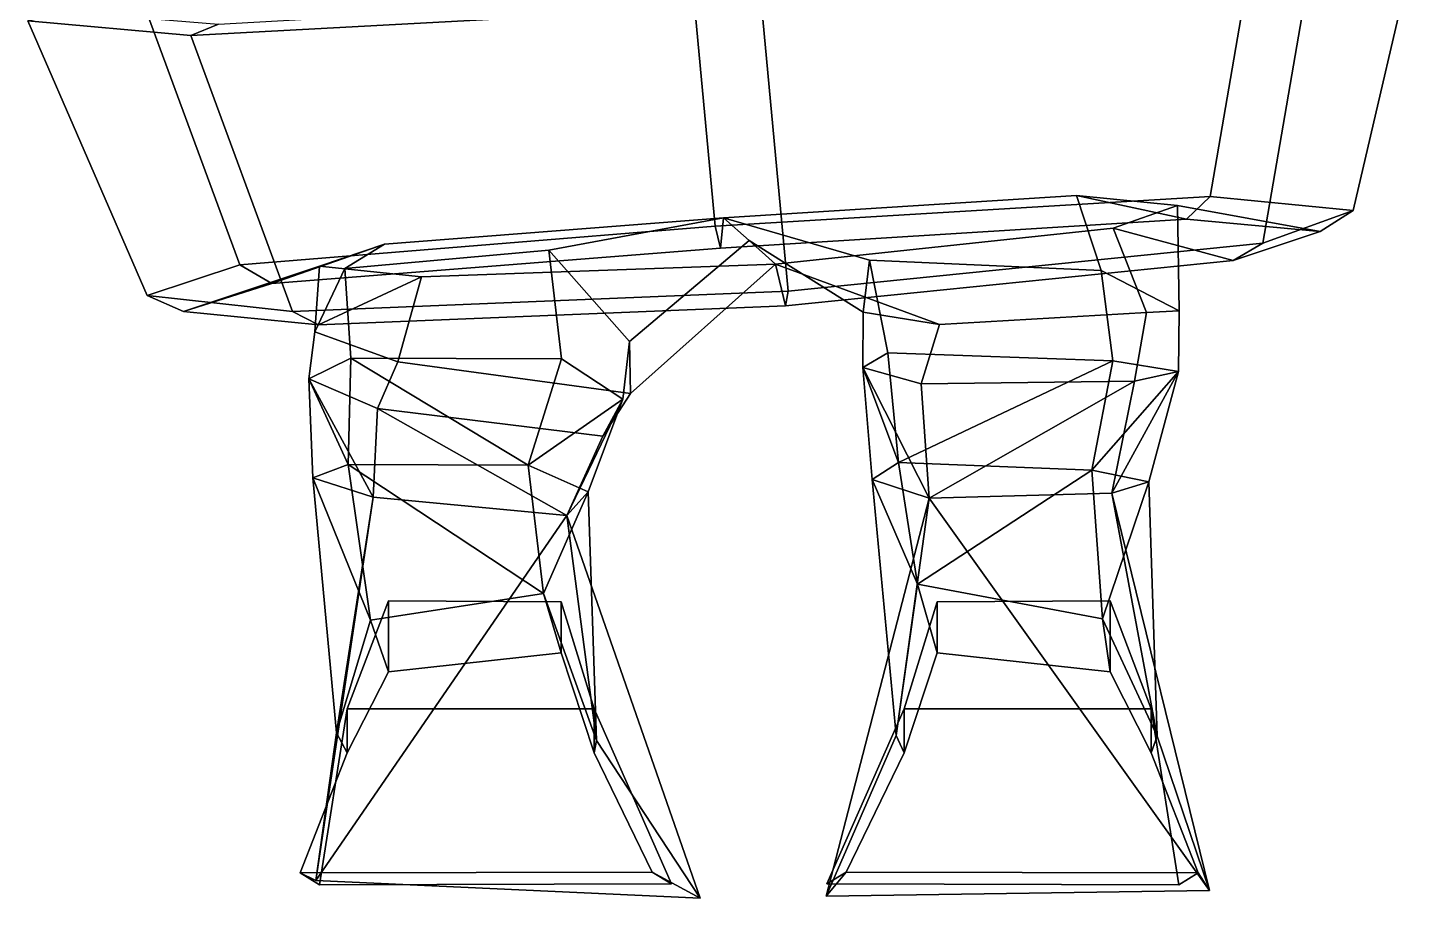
# Model space of a CAD drawing. Extents: x -140 to 160, y -156 to 341.
# Drawn here: x -139.6 to 126.2, y -155.6 to 10.6 of the extents above; entities that cross this region are included whole.
import ezdxf

# ---------------------------------------------------------------- set-up
doc = ezdxf.new("R2010")
doc.units = 0

msp = doc.modelspace()

# ---------------------------------------------------------------- linework, layer by layer
for points in [[(-8.404759, -27.284706, 114.622383), (86.064285, -21.582855, 84.545326), (95.493568, 33.114182, 87.748703), (-13.485783, 27.354385, 117.267876)], [(95.493568, 33.114182, 87.748703), (86.064285, -21.582855, 84.545326), (113.360176, -24.263962, 2.016589), (126.162361, 30.670746, 5.361292)], [(113.360176, -24.263962, 2.016589), (96.111938, -30.493324, -89.819901), (105.541222, 24.203705, -86.616524), (126.162361, 30.670746, 5.361292)], [(-8.404759, -27.284706, 114.622383), (-13.485783, 27.354385, 117.267876), (-118.538467, 18.032562, 78.780411), (-99.125351, -34.632111, 76.785583)], [(96.111938, -30.493324, -89.819901), (5.56148, -39.670258, -127.745285), (0.473674, 14.974701, -125.10038), (105.541222, 24.203705, -86.616524)], [(-118.538467, 18.032562, 78.780411), (-139.587372, 11.94487, -5.774052), (-116.801353, -40.482124, -7.627552), (-99.125351, -34.632111, 76.785583)], [(-108.490814, 9.122086, -95.584816), (-103.183479, 11.314529, -83.616875), (-0.782321, 17.167862, -109.4879), (0.473674, 14.974701, -125.10038)], [(-108.490814, 9.122086, -95.584816), (-139.587372, 11.94487, -5.774052), (-132.086441, 13.648895, -5.398657), (-103.183479, 11.314529, -83.616875)], [(-89.077698, -43.54258, -97.579643), (-108.490814, 9.122086, -95.584816), (0.473674, 14.974701, -125.10038), (5.56148, -39.670258, -127.745285)], [(-116.801353, -40.482124, -7.627552), (-139.587372, 11.94487, -5.774052), (-108.490814, 9.122086, -95.584816), (-89.077698, -43.54258, -97.579643)], [(-8.404759, -27.284706, 114.622383), (-7.362801, -31.487595, 102.134323), (81.584358, -25.927719, 75.748604), (86.064285, -21.582855, 84.545326)], [(-7.362801, -31.487595, 102.134323), (-6.785051, -25.69445, 81.350647), (60.566002, -21.403366, 59.749645), (81.584358, -25.927719, 75.748604)], [(-6.785051, -25.69445, 81.350647), (21.070778, -33.78521, 58.692974), (65.258186, -35.762238, 40.295582), (60.566002, -21.403366, 59.749645)], [(60.566002, -21.403366, 59.749645), (65.258186, -35.762238, 40.295582), (80.142494, -43.461334, 1.480216), (79.846092, -23.334183, 0.783356)], [(81.584358, -25.927719, 75.748604), (60.566002, -21.403366, 59.749645), (79.846092, -23.334183, 0.783356), (107.072632, -28.272636, 1.567811)], [(79.846092, -23.334183, 0.783356), (80.142494, -43.461334, 1.480216), (73.940193, -43.731247, -41.781376), (67.592087, -27.634247, -62.179775)], [(107.072632, -28.272636, 1.567811), (79.846092, -23.334183, 0.783356), (67.592087, -27.634247, -62.179775), (90.476089, -33.813095, -78.556908)], [(86.064285, -21.582855, 84.545326), (81.584358, -25.927719, 75.748604), (107.072632, -28.272636, 1.567811), (113.360176, -24.263962, 2.016589)], [(-7.362801, -31.487595, 102.134323), (-93.01812, -38.230957, 68.43248), (-71.48761, -30.708427, 54.216385), (-6.785051, -25.69445, 81.350647)], [(-6.785051, -25.69445, 81.350647), (-71.48761, -30.708427, 54.216385), (-79.097374, -35.348076, 32.269306), (-40.133419, -31.837418, 58.828342)], [(-1.920678, -30.008278, -3.064841), (-6.785051, -25.69445, 81.350647), (-40.133419, -31.837418, 58.828342), (-24.742994, -49.294312, -1.061999)], [(19.853779, -43.704025, -3.850334), (21.070778, -33.78521, 58.692974), (-6.785051, -25.69445, 81.350647), (-1.920678, -30.008278, -3.064841)], [(113.360176, -24.263962, 2.016589), (107.072632, -28.272636, 1.567811), (90.476089, -33.813095, -78.556908), (96.111938, -30.493324, -89.819901)], [(-8.404759, -27.284706, 114.622383), (-99.125351, -34.632111, 76.785583), (-93.01812, -38.230957, 68.43248), (-7.362801, -31.487595, 102.134323)], [(67.592087, -27.634247, -62.179775), (73.940193, -43.731247, -41.781376), (34.427715, -46.045212, -67.579269), (3.138628, -34.49498, -90.863152)], [(90.476089, -33.813095, -78.556908), (67.592087, -27.634247, -62.179775), (3.138628, -34.49498, -90.863152), (4.996703, -42.448265, -112.350342)], [(-93.01812, -38.230957, 68.43248), (-109.854973, -43.558289, -7.521807), (-83.895416, -34.872101, -6.077678), (-71.48761, -30.708427, 54.216385)], [(-71.48761, -30.708427, 54.216385), (-83.895416, -34.872101, -6.077678), (-84.793381, -47.442276, -7.837373), (-79.097374, -35.348076, 32.269306)], [(-37.699036, -52.574554, 25.168482), (-40.133419, -31.837418, 58.828342), (-79.097374, -35.348076, 32.269306), (-77.945702, -52.464699, 10.125454)], [(-37.699036, -52.574554, 25.168482), (-26.015537, -60.319542, 0.068452), (-24.742994, -49.294312, -1.061999), (-40.133419, -31.837418, 58.828342)], [(3.138628, -34.49498, -90.863152), (-1.920678, -30.008278, -3.064841), (-24.742994, -49.294312, -1.061999), (-24.587452, -59.244629, -66.062225)], [(19.853779, -43.704025, -3.850334), (-1.920678, -30.008278, -3.064841), (3.138628, -34.49498, -90.863152), (34.427715, -46.045212, -67.579269)], [(96.111938, -30.493324, -89.819901), (90.476089, -33.813095, -78.556908), (4.996703, -42.448265, -112.350342), (5.56148, -39.670258, -127.745285)], [(-84.126389, -46.116325, -85.873032), (4.996703, -42.448265, -112.350342), (3.138628, -34.49498, -90.863152), (-64.461525, -36.939308, -67.713036)], [(-64.461525, -36.939308, -67.713036), (3.138628, -34.49498, -90.863152), (-24.587452, -59.244629, -66.062225), (-68.992493, -53.162766, -48.909561)], [(24.531143, -51.444229, 21.61838), (21.070778, -33.78521, 58.692974), (19.853779, -43.704025, -3.850334), (19.78718, -54.230225, -5.731731)], [(24.531143, -51.444229, 21.61838), (67.495956, -53.002747, 16.307981), (65.258186, -35.762238, 40.295582), (21.070778, -33.78521, 58.692974)], [(-99.125351, -34.632111, 76.785583), (-116.801353, -40.482124, -7.627552), (-109.854973, -43.558289, -7.521807), (-93.01812, -38.230957, 68.43248)], [(-109.854973, -43.558289, -7.521807), (-84.126389, -46.116325, -85.873032), (-64.461525, -36.939308, -67.713036), (-83.895416, -34.872101, -6.077678)], [(-77.945702, -52.464699, 10.125454), (-79.097374, -35.348076, 32.269306), (-84.793381, -47.442276, -7.837373), (-85.978134, -56.43351, -8.122966)], [(-83.895416, -34.872101, -6.077678), (-64.461525, -36.939308, -67.713036), (-68.992493, -53.162766, -48.909561), (-84.793381, -47.442276, -7.837373)], [(67.495956, -53.002747, 16.307981), (80.069626, -54.989349, 0.299645), (80.142494, -43.461334, 1.480216), (65.258186, -35.762238, 40.295582)], [(-89.077698, -43.54258, -97.579643), (5.56148, -39.670258, -127.745285), (4.996703, -42.448265, -112.350342), (-84.126389, -46.116325, -85.873032)], [(-116.801353, -40.482124, -7.627552), (-89.077698, -43.54258, -97.579643), (-84.126389, -46.116325, -85.873032), (-109.854973, -43.558289, -7.521807)], [(19.78718, -54.230225, -5.731731), (19.853779, -43.704025, -3.850334), (34.427715, -46.045212, -67.579269), (30.926691, -57.338882, -32.650921)], [(71.653069, -56.834274, -18.967066), (30.926691, -57.338882, -32.650921), (34.427715, -46.045212, -67.579269), (73.940193, -43.731247, -41.781376)], [(80.069626, -54.989349, 0.299645), (71.653069, -56.834274, -18.967066), (73.940193, -43.731247, -41.781376), (80.142494, -43.461334, 1.480216)], [(-85.978134, -56.43351, -8.122966), (-84.793381, -47.442276, -7.837373), (-68.992493, -53.162766, -48.909561), (-72.831535, -62.076035, -24.628674)], [(-26.015537, -60.319542, 0.068452), (-29.831087, -67.361229, -28.299404), (-24.587452, -59.244629, -66.062225), (-24.742994, -49.294312, -1.061999)], [(-78.472496, -72.769958, 27.362059), (-77.945702, -52.464699, 10.125454), (-85.978134, -56.43351, -8.122966)], [(-44.059719, -72.925652, 40.824883), (-77.945702, -52.464699, 10.125454), (-78.472496, -72.769958, 27.362059)], [(-44.059719, -72.925652, 40.824883), (-37.699036, -52.574554, 25.168482), (-77.945702, -52.464699, 10.125454)], [(-44.059719, -72.925652, 40.824883), (-26.015537, -60.319542, 0.068452), (-37.699036, -52.574554, 25.168482)], [(26.572989, -72.407349, 34.938477), (24.531143, -51.444229, 21.61838), (19.78718, -54.230225, -5.731731)], [(26.572989, -72.407349, 34.938477), (67.495956, -53.002747, 16.307981), (24.531143, -51.444229, 21.61838)], [(26.572989, -72.407349, 34.938477), (63.471169, -73.877441, 29.826866), (67.495956, -53.002747, 16.307981)], [(63.471169, -73.877441, 29.826866), (80.069626, -54.989349, 0.299645), (67.495956, -53.002747, 16.307981)], [(-72.831535, -62.076035, -24.628674), (-68.992493, -53.162766, -48.909561), (-24.587452, -59.244629, -66.062225), (-29.831087, -67.361229, -28.299404)], [(26.572989, -72.407349, 34.938477), (19.78718, -54.230225, -5.731731), (21.56422, -75.655418, 9.826211)], [(32.455807, -79.172104, -14.757466), (19.78718, -54.230225, -5.731731), (30.926691, -57.338882, -32.650921)], [(21.56422, -75.655418, 9.826211), (19.78718, -54.230225, -5.731731), (32.455807, -79.172104, -14.757466)], [(63.471169, -73.877441, 29.826866), (74.374931, -76.076897, 15.1048), (80.069626, -54.989349, 0.299645)], [(67.294998, -78.274529, -2.475498), (71.653069, -56.834274, -18.967066), (80.069626, -54.989349, 0.299645)], [(74.374931, -76.076897, 15.1048), (67.294998, -78.274529, -2.475498), (80.069626, -54.989349, 0.299645)], [(-78.472496, -72.769958, 27.362059), (-85.978134, -56.43351, -8.122966), (-85.176819, -75.312515, 10.648005)], [(-85.176819, -75.312515, 10.648005), (-85.978134, -56.43351, -8.122966), (-73.70578, -78.979103, -4.661322)], [(-73.70578, -78.979103, -4.661322), (-85.978134, -56.43351, -8.122966), (-72.831535, -62.076035, -24.628674)], [(32.455807, -79.172104, -14.757466), (30.926691, -57.338882, -32.650921), (71.653069, -56.834274, -18.967066)], [(67.294998, -78.274529, -2.475498), (32.455807, -79.172104, -14.757466), (71.653069, -56.834274, -18.967066)], [(-44.059719, -72.925652, 40.824883), (-32.620174, -78.003036, 17.775785), (-26.015537, -60.319542, 0.068452)], [(-36.726299, -82.47818, -8.441854), (-29.831087, -67.361229, -28.299404), (-26.015537, -60.319542, 0.068452)], [(-32.620174, -78.003036, 17.775785), (-36.726299, -82.47818, -8.441854), (-26.015537, -60.319542, 0.068452)], [(-73.70578, -78.979103, -4.661322), (-72.831535, -62.076035, -24.628674), (-36.726299, -82.47818, -8.441854)], [(-36.726299, -82.47818, -8.441854), (-72.831535, -62.076035, -24.628674), (-29.831087, -67.361229, -28.299404)], [(-74.211494, -102.50399, 9.911801), (-78.472496, -72.769958, 27.362059), (-85.176819, -75.312515, 10.648005)], [(-41.177921, -97.377838, 23.394506), (-44.059719, -72.925652, 40.824883), (-78.472496, -72.769958, 27.362059)], [(-74.211494, -102.50399, 9.911801), (-41.177921, -97.377838, 23.394506), (-78.472496, -72.769958, 27.362059)], [(-41.177921, -97.377838, 23.394506), (-32.620174, -78.003036, 17.775785), (-44.059719, -72.925652, 40.824883)], [(30.221931, -95.63929, 19.467472), (26.572989, -72.407349, 34.938477), (21.56422, -75.655418, 9.826211)], [(30.221931, -95.63929, 19.467472), (63.471169, -73.877441, 29.826866), (26.572989, -72.407349, 34.938477)], [(65.523415, -102.257004, 12.5379), (63.471169, -73.877441, 29.826866), (30.221931, -95.63929, 19.467472)], [(65.523415, -102.257004, 12.5379), (74.374931, -76.076897, 15.1048), (63.471169, -73.877441, 29.826866)], [(-80.674286, -124.001236, -8.638433), (-74.211494, -102.50399, 9.911801), (-85.176819, -75.312515, 10.648005)], [(-80.674286, -124.001236, -8.638433), (-85.176819, -75.312515, 10.648005), (-73.70578, -78.979103, -4.661322)], [(26.168814, -124.530663, -7.602757), (30.221931, -95.63929, 19.467472), (21.56422, -75.655418, 9.826211)], [(26.168814, -124.530663, -7.602757), (21.56422, -75.655418, 9.826211), (32.455807, -79.172104, -14.757466)], [(75.946312, -124.663589, -3.661899), (74.374931, -76.076897, 15.1048), (65.523415, -102.257004, 12.5379)], [(75.946312, -124.663589, -3.661899), (67.294998, -78.274529, -2.475498), (74.374931, -76.076897, 15.1048)], [(-84.625298, -152.175919, -36.737034), (-80.674286, -124.001236, -8.638433), (-73.70578, -78.979103, -4.661322)], [(-84.625298, -152.175919, -36.737034), (-73.70578, -78.979103, -4.661322), (-36.726299, -82.47818, -8.441854)], [(-31.067099, -125.478348, -3.347879), (-32.620174, -78.003036, 17.775785), (-41.177921, -97.377838, 23.394506)], [(-31.067099, -125.478348, -3.347879), (-36.726299, -82.47818, -8.441854), (-32.620174, -78.003036, 17.775785)], [(12.767038, -155.16745, -37.107136), (26.168814, -124.530663, -7.602757), (32.455807, -79.172104, -14.757466)], [(12.767038, -155.16745, -37.107136), (32.455807, -79.172104, -14.757466), (85.976303, -154.076645, -29.454695)], [(85.976303, -154.076645, -29.454695), (32.455807, -79.172104, -14.757466), (67.294998, -78.274529, -2.475498)], [(85.976303, -154.076645, -29.454695), (67.294998, -78.274529, -2.475498), (75.946312, -124.663589, -3.661899)], [(-11.255998, -155.568039, -30.81529), (-84.625298, -152.175919, -36.737034), (-36.726299, -82.47818, -8.441854)], [(-11.255998, -155.568039, -30.81529), (-36.726299, -82.47818, -8.441854), (-31.067099, -125.478348, -3.347879)], [(26.168814, -124.530663, -7.602757), (27.673773, -127.827744, 43.725594), (33.987896, -108.736435, 35.947453), (30.221931, -95.63929, 19.467472)], [(30.221931, -95.63929, 19.467472), (33.987896, -108.736435, 35.947453), (66.977409, -112.334427, 35.947453), (65.523415, -102.257004, 12.5379)], [(-41.177921, -97.377838, 23.394506), (-74.211494, -102.50399, 9.911801), (-70.777412, -112.334427, 35.947453), (-37.787899, -108.736435, 35.947453)], [(-31.067099, -125.478348, -3.347879), (-41.177921, -97.377838, 23.394506), (-37.787899, -108.736435, 35.947453), (-31.473774, -127.827744, 43.725594)], [(-31.473774, -119.444244, 102.617195), (-37.787899, -98.998032, 87.801697), (-70.777412, -98.812729, 87.801697), (-78.613716, -119.444244, 102.617195)], [(-78.613716, -119.444244, 102.617195), (-70.777412, -98.812729, 87.801697), (-70.777412, -112.334427, 35.947453), (-78.613716, -127.827744, 43.725594)], [(-37.787899, -98.998032, 87.801697), (-37.787899, -108.736435, 35.947453), (-70.777412, -112.334427, 35.947453), (-70.777412, -98.812729, 87.801697)], [(-31.473774, -119.444244, 102.617195), (-31.473774, -127.827744, 43.725594), (-37.787899, -108.736435, 35.947453), (-37.787899, -98.998032, 87.801697)], [(27.673773, -119.444244, 102.617195), (74.813721, -119.444244, 102.617195), (66.977409, -98.812729, 87.801697), (33.987896, -98.998032, 87.801697)], [(27.673773, -119.444244, 102.617195), (33.987896, -98.998032, 87.801697), (33.987896, -108.736435, 35.947453), (27.673773, -127.827744, 43.725594)], [(33.987896, -98.998032, 87.801697), (66.977409, -98.812729, 87.801697), (66.977409, -112.334427, 35.947453), (33.987896, -108.736435, 35.947453)], [(74.813721, -119.444244, 102.617195), (74.813721, -127.827744, 43.725594), (66.977409, -112.334427, 35.947453), (66.977409, -98.812729, 87.801697)], [(-80.674286, -124.001236, -8.638433), (-78.613716, -127.827744, 43.725594), (-70.777412, -112.334427, 35.947453), (-74.211494, -102.50399, 9.911801)], [(75.946312, -124.663589, -3.661899), (65.523415, -102.257004, 12.5379), (66.977409, -112.334427, 35.947453), (74.813721, -127.827744, 43.725594)], [(-83.890282, -153.02951, 102.617195), (-78.613716, -119.444244, 102.617195), (-78.613716, -127.827744, 43.725594), (-87.594154, -150.723206, 36.317848)], [(-16.70689, -152.844193, 102.617195), (-31.473774, -119.444244, 102.617195), (-78.613716, -119.444244, 102.617195), (-83.890282, -153.02951, 102.617195)], [(-16.70689, -152.844193, 102.617195), (-20.410763, -150.61731, 32.613968), (-31.473774, -127.827744, 43.725594), (-31.473774, -119.444244, 102.617195)], [(12.906889, -152.844193, 102.617195), (80.090286, -153.02951, 102.617195), (74.813721, -119.444244, 102.617195), (27.673773, -119.444244, 102.617195)], [(12.906889, -152.844193, 102.617195), (27.673773, -119.444244, 102.617195), (27.673773, -127.827744, 43.725594), (16.610764, -150.61731, 32.613968)], [(80.090286, -153.02951, 102.617195), (83.794151, -150.723206, 36.317848), (74.813721, -127.827744, 43.725594), (74.813721, -119.444244, 102.617195)], [(-84.625298, -152.175919, -36.737034), (-87.594154, -150.723206, 36.317848), (-78.613716, -127.827744, 43.725594), (-80.674286, -124.001236, -8.638433)], [(12.767038, -155.16745, -37.107136), (16.610764, -150.61731, 32.613968), (27.673773, -127.827744, 43.725594), (26.168814, -124.530663, -7.602757)], [(85.976303, -154.076645, -29.454695), (75.946312, -124.663589, -3.661899), (74.813721, -127.827744, 43.725594), (83.794151, -150.723206, 36.317848)], [(-11.255998, -155.568039, -30.81529), (-31.067099, -125.478348, -3.347879), (-31.473774, -127.827744, 43.725594), (-20.410763, -150.61731, 32.613968)], [(-84.625298, -152.175919, -36.737034), (-11.255998, -155.568039, -30.81529), (-20.410763, -150.61731, 32.613968), (-87.594154, -150.723206, 36.317848)], [(-83.890282, -153.02951, 102.617195), (-87.594154, -150.723206, 36.317848), (-20.410763, -150.61731, 32.613968), (-16.70689, -152.844193, 102.617195)], [(85.976303, -154.076645, -29.454695), (83.794151, -150.723206, 36.317848), (16.610764, -150.61731, 32.613968), (12.767038, -155.16745, -37.107136)], [(80.090286, -153.02951, 102.617195), (12.906889, -152.844193, 102.617195), (16.610764, -150.61731, 32.613968), (83.794151, -150.723206, 36.317848)]]:
    msp.add_3dface(points)

doc.saveas('drawing.dxf')
